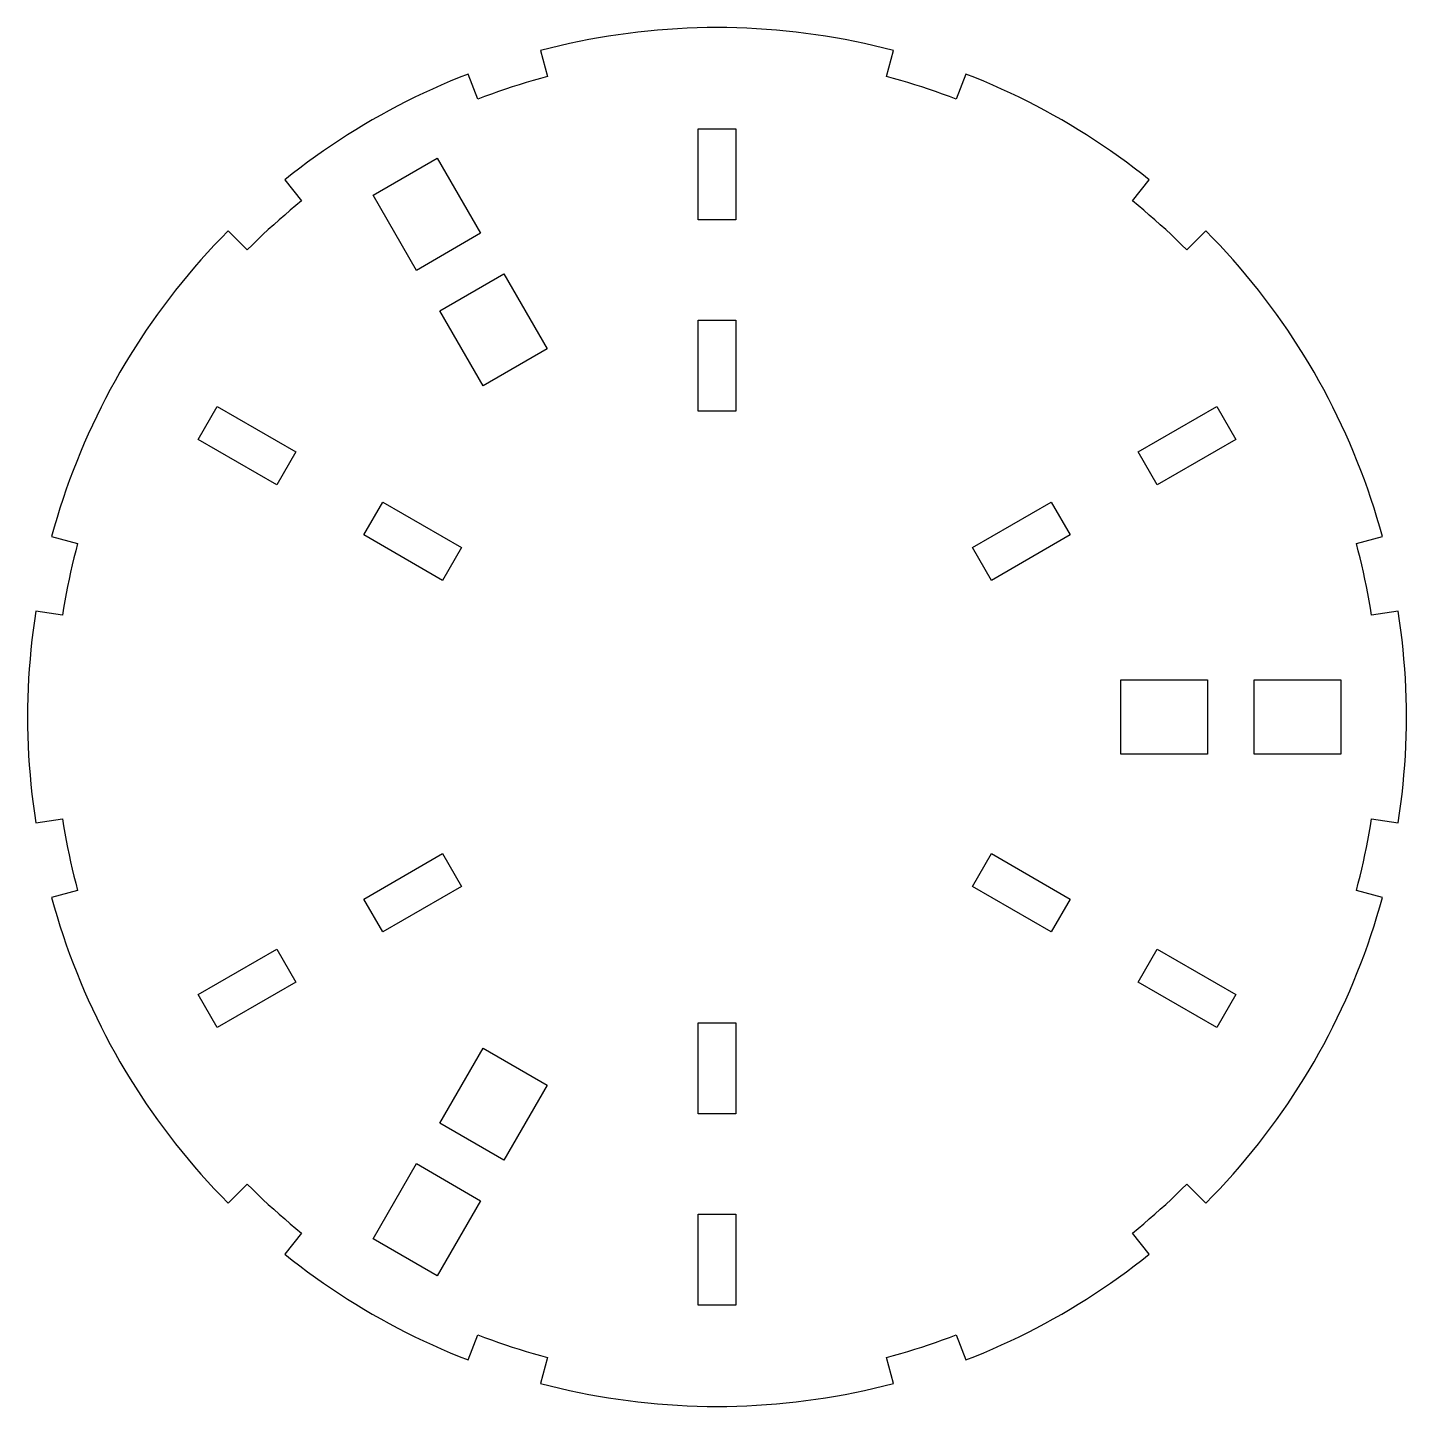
# Model space of a CAD drawing. Header units: millimetres. Extents: x 10 to 240, y 10 to 240.
import ezdxf

# ---------------------------------------------------------------- set-up
doc = ezdxf.new("R2010")
doc.units = ezdxf.units.MM
doc.layers.add('CUT_INNER', color=7, linetype='Continuous')
doc.layers.add('CUT_OUTER', color=7, linetype='Continuous')

msp = doc.modelspace()

# ---------------------------------------------------------------- linework, layer by layer
at = {"layer": 'CUT_INNER'}
for points in [[(128.16, 223.09548), (128.16, 207.93677), (121.84, 207.93677), (121.84, 223.09548)], [(78.32655, 218.20078), (85.55494, 205.68085), (74.85087, 199.50085), (67.62248, 212.02078)], [(89.45559, 198.92473), (96.68397, 186.4048), (85.9799, 180.2248), (78.75151, 192.74473)], [(128.16, 191.19226), (128.16, 176.03355), (121.84, 176.03355), (121.84, 191.19226)], [(41.62682, 176.78438), (54.75465, 169.20503), (51.59465, 163.73175), (38.46682, 171.3111)], [(211.53318, 171.3111), (198.40535, 163.73175), (195.24535, 169.20503), (208.37318, 176.78438)], [(69.25582, 160.83277), (82.38365, 153.25341), (79.22365, 147.78013), (66.09582, 155.35949)], [(183.90418, 155.35949), (170.77635, 147.78013), (167.61635, 153.25341), (180.74418, 160.83277)], [(206.7929, 118.82), (192.33613, 118.82), (192.33613, 131.18), (206.7929, 131.18)], [(229.05097, 118.82), (214.59419, 118.82), (214.59419, 131.18), (229.05097, 131.18)], [(66.09582, 94.64051), (79.22365, 102.21987), (82.38365, 96.74659), (69.25582, 89.16723)], [(180.74418, 89.16723), (167.61635, 96.74659), (170.77635, 102.21987), (183.90418, 94.64051)], [(38.46682, 78.6889), (51.59465, 86.26825), (54.75465, 80.79497), (41.62682, 73.21562)], [(208.37318, 73.21562), (195.24535, 80.79497), (198.40535, 86.26825), (211.53318, 78.6889)], [(121.84, 58.80774), (121.84, 73.96645), (128.16, 73.96645), (128.16, 58.80774)], [(78.75151, 57.25527), (85.9799, 69.7752), (96.68397, 63.5952), (89.45559, 51.07527)], [(67.62248, 37.97922), (74.85087, 50.49915), (85.55494, 44.31915), (78.32655, 31.79922)], [(121.84, 26.90452), (121.84, 42.06323), (128.16, 42.06323), (128.16, 26.90452)]]:
    msp.add_lwpolyline(points, close=True, dxfattribs=at)
at = {"layer": 'CUT_OUTER'}
msp.add_lwpolyline([(234.19008, 141.96399), (233.99575, 143.17078), (233.78808, 144.37535), (233.5671, 145.57755), (233.33283, 146.77723), (233.08531, 147.97424), (232.82456, 149.16845), (232.55062, 150.35969), (232.26352, 151.54784), (231.96329, 152.73273), (231.64998, 153.91423), (235.99319, 155.09173), (235.54899, 156.68471), (235.08193, 158.27113), (234.59211, 159.85067), (234.07962, 161.42301), (233.54458, 162.98781), (232.98709, 164.54476), (232.40727, 166.09353), (231.80524, 167.6338), (231.18112, 169.16525), (230.53504, 170.68757), (229.86714, 172.20045), (229.17756, 173.70356), (228.46643, 175.1966), (227.7339, 176.67926), (226.98013, 178.15123), (226.20527, 179.61222), (225.40948, 181.06191), (224.59292, 182.5), (223.75577, 183.9262), (222.8982, 185.34022), (222.02038, 186.74176), (221.1225, 188.13054), (220.20474, 189.50625), (219.2673, 190.86863), (218.31036, 192.21739), (217.33412, 193.55224), (216.33879, 194.87292), (215.32457, 196.17915), (214.29167, 197.47066), (213.24031, 198.74719), (212.1707, 200.00846), (211.08306, 201.25422), (209.97762, 202.48422), (208.85461, 203.69818), (207.71426, 204.89588), (206.5568, 206.07705), (203.36545, 202.90447), (202.49889, 203.76656), (201.62286, 204.61901), (200.73745, 205.46172), (199.84277, 206.29459), (198.93893, 207.1175), (198.02605, 207.93037), (197.10423, 208.73309), (196.17358, 209.52556), (195.23423, 210.3077), (194.28628, 211.07939), (197.1079, 214.58488), (195.84561, 215.58642), (194.56942, 216.57017), (193.27957, 217.53594), (191.97632, 218.48354), (190.65991, 219.41279), (189.33062, 220.32351), (187.98869, 221.21551), (186.6344, 222.08862), (185.26801, 222.94267), (183.88979, 223.77749), (182.5, 224.59292), (181.09893, 225.3888), (179.68684, 226.16496), (178.26401, 226.92127), (176.83073, 227.65756), (175.38727, 228.3737), (173.93392, 229.06955), (172.47096, 229.74496), (170.99869, 230.39981), (169.51738, 231.03397), (168.02733, 231.64731), (166.52884, 232.23971), (164.90379, 228.04338), (163.76152, 228.47848), (162.61449, 228.90091), (161.46287, 229.31064), (160.30678, 229.7076), (159.14638, 230.09175), (157.98179, 230.46303), (156.81317, 230.82142), (155.64066, 231.16685), (154.4644, 231.49929), (153.28453, 231.8187), (154.43639, 236.16879), (152.83473, 236.58059), (151.22732, 236.96932), (149.61449, 237.33489), (147.99656, 237.67723), (146.37388, 237.99627), (144.74678, 238.29194), (143.1156, 238.56419), (141.48067, 238.81295), (139.84233, 239.03817), (138.20092, 239.23982), (136.55679, 239.41783), (134.91026, 239.57219), (133.26168, 239.70285), (131.6114, 239.8098), (129.95974, 239.893), (128.30707, 239.95244), (126.6537, 239.98811), (125, 240), (123.3463, 239.98811), (121.69293, 239.95244), (120.04026, 239.893), (118.3886, 239.8098), (116.73832, 239.70285), (115.08974, 239.57219), (113.44321, 239.41783), (111.79908, 239.23982), (110.15767, 239.03817), (108.51933, 238.81295), (106.8844, 238.56419), (105.25322, 238.29194), (103.62612, 237.99627), (102.00344, 237.67723), (100.38551, 237.33489), (98.77268, 236.96932), (97.16527, 236.58059), (95.56361, 236.16879), (96.71547, 231.8187), (95.5356, 231.49929), (94.35934, 231.16685), (93.18683, 230.82142), (92.01821, 230.46303), (90.85362, 230.09175), (89.69322, 229.7076), (88.53713, 229.31064), (87.38551, 228.90091), (86.23848, 228.47848), (85.09621, 228.04338), (83.47116, 232.23971), (81.97267, 231.64731), (80.48262, 231.03397), (79.00131, 230.39981), (77.52904, 229.74496), (76.06608, 229.06955), (74.61273, 228.3737), (73.16927, 227.65756), (71.73599, 226.92127), (70.31316, 226.16496), (68.90107, 225.3888), (67.5, 224.59292), (66.11021, 223.77749), (64.73199, 222.94267), (63.3656, 222.08862), (62.01131, 221.21551), (60.66938, 220.32351), (59.34009, 219.41279), (58.02368, 218.48354), (56.72043, 217.53594), (55.43058, 216.57017), (54.15439, 215.58642), (52.8921, 214.58488), (55.71372, 211.07939), (54.76577, 210.3077), (53.82642, 209.52556), (52.89577, 208.73309), (51.97395, 207.93037), (51.06107, 207.1175), (50.15723, 206.29459), (49.26255, 205.46172), (48.37714, 204.61901), (47.50111, 203.76656), (46.63455, 202.90447), (43.4432, 206.07705), (42.28574, 204.89588), (41.14539, 203.69818), (40.02238, 202.48422), (38.91694, 201.25422), (37.8293, 200.00846), (36.75969, 198.74719), (35.70833, 197.47066), (34.67543, 196.17915), (33.66121, 194.87292), (32.66588, 193.55224), (31.68964, 192.21739), (30.7327, 190.86863), (29.79526, 189.50625), (28.8775, 188.13054), (27.97962, 186.74176), (27.1018, 185.34022), (26.24423, 183.9262), (25.40708, 182.5), (24.59052, 181.06191), (23.79473, 179.61222), (23.01987, 178.15123), (22.2661, 176.67926), (21.53357, 175.1966), (20.82244, 173.70356), (20.13286, 172.20045), (19.46496, 170.68757), (18.81888, 169.16525), (18.19476, 167.6338), (17.59273, 166.09353), (17.01291, 164.54476), (16.45542, 162.98781), (15.92038, 161.42301), (15.40789, 159.85067), (14.91807, 158.27113), (14.45101, 156.68471), (14.00681, 155.09173), (18.35002, 153.91423), (18.03671, 152.73273), (17.73648, 151.54784), (17.44938, 150.35969), (17.17544, 149.16845), (16.91469, 147.97424), (16.66717, 146.77723), (16.4329, 145.57755), (16.21192, 144.37535), (16.00425, 143.17078), (15.80992, 141.96399), (11.36327, 142.65483), (11.12705, 141.06089), (10.9132, 139.4638), (10.72174, 137.86388), (10.55272, 136.26142), (10.40616, 134.65676), (10.28211, 133.05019), (10.18058, 131.44205), (10.10159, 129.83265), (10.04515, 128.22229), (10.01129, 126.6113), (10, 125), (10.01129, 123.3887), (10.04515, 121.77771), (10.10159, 120.16735), (10.18058, 118.55795), (10.28211, 116.94981), (10.40616, 115.34324), (10.55272, 113.73858), (10.72174, 112.13612), (10.9132, 110.5362), (11.12705, 108.93911), (11.36327, 107.34517), (15.80992, 108.03601), (16.00425, 106.82922), (16.21192, 105.62465), (16.4329, 104.42245), (16.66717, 103.22277), (16.91469, 102.02576), (17.17544, 100.83155), (17.44938, 99.64031), (17.73648, 98.45216), (18.03671, 97.26727), (18.35002, 96.08577), (14.00681, 94.90827), (14.45101, 93.31529), (14.91807, 91.72887), (15.40789, 90.14933), (15.92038, 88.57699), (16.45542, 87.01219), (17.01291, 85.45524), (17.59273, 83.90647), (18.19476, 82.3662), (18.81888, 80.83475), (19.46496, 79.31243), (20.13286, 77.79955), (20.82244, 76.29644), (21.53357, 74.8034), (22.2661, 73.32074), (23.01987, 71.84877), (23.79473, 70.38778), (24.59052, 68.93809), (25.40708, 67.5), (26.24423, 66.0738), (27.1018, 64.65978), (27.97962, 63.25824), (28.8775, 61.86946), (29.79526, 60.49375), (30.7327, 59.13137), (31.68964, 57.78261), (32.66588, 56.44776), (33.66121, 55.12708), (34.67543, 53.82085), (35.70833, 52.52934), (36.75969, 51.25281), (37.8293, 49.99154), (38.91694, 48.74578), (40.02238, 47.51578), (41.14539, 46.30182), (42.28574, 45.10412), (43.4432, 43.92295), (46.63455, 47.09553), (47.50111, 46.23344), (48.37714, 45.38099), (49.26255, 44.53828), (50.15723, 43.70541), (51.06107, 42.8825), (51.97395, 42.06963), (52.89577, 41.26691), (53.82642, 40.47444), (54.76577, 39.6923), (55.71372, 38.92061), (52.8921, 35.41512), (54.15439, 34.41358), (55.43058, 33.42983), (56.72043, 32.46406), (58.02368, 31.51646), (59.34009, 30.58721), (60.66938, 29.67649), (62.01131, 28.78449), (63.3656, 27.91138), (64.73199, 27.05733), (66.11021, 26.22251), (67.5, 25.40708), (68.90107, 24.6112), (70.31316, 23.83504), (71.73599, 23.07873), (73.16927, 22.34244), (74.61273, 21.6263), (76.06608, 20.93045), (77.52904, 20.25504), (79.00131, 19.60019), (80.48262, 18.96603), (81.97267, 18.35269), (83.47116, 17.76029), (85.09621, 21.95662), (86.23848, 21.52152), (87.38551, 21.09909), (88.53713, 20.68936), (89.69322, 20.2924), (90.85362, 19.90825), (92.01821, 19.53697), (93.18683, 19.17858), (94.35934, 18.83315), (95.5356, 18.50071), (96.71547, 18.1813), (95.56361, 13.83121), (97.16527, 13.41941), (98.77268, 13.03068), (100.38551, 12.66511), (102.00344, 12.32277), (103.62612, 12.00373), (105.25322, 11.70806), (106.8844, 11.43581), (108.51933, 11.18705), (110.15767, 10.96183), (111.79908, 10.76018), (113.44321, 10.58217), (115.08974, 10.42781), (116.73832, 10.29715), (118.3886, 10.1902), (120.04026, 10.107), (121.69293, 10.04756), (123.3463, 10.01189), (125, 10), (126.6537, 10.01189), (128.30707, 10.04756), (129.95974, 10.107), (131.6114, 10.1902), (133.26168, 10.29715), (134.91026, 10.42781), (136.55679, 10.58217), (138.20092, 10.76018), (139.84233, 10.96183), (141.48067, 11.18705), (143.1156, 11.43581), (144.74678, 11.70806), (146.37388, 12.00373), (147.99656, 12.32277), (149.61449, 12.66511), (151.22732, 13.03068), (152.83473, 13.41941), (154.43639, 13.83121), (153.28453, 18.1813), (154.4644, 18.50071), (155.64066, 18.83315), (156.81317, 19.17858), (157.98179, 19.53697), (159.14638, 19.90825), (160.30678, 20.2924), (161.46287, 20.68936), (162.61449, 21.09909), (163.76152, 21.52152), (164.90379, 21.95662), (166.52884, 17.76029), (168.02733, 18.35269), (169.51738, 18.96603), (170.99869, 19.60019), (172.47096, 20.25504), (173.93392, 20.93045), (175.38727, 21.6263), (176.83073, 22.34244), (178.26401, 23.07873), (179.68684, 23.83504), (181.09893, 24.6112), (182.5, 25.40708), (183.88979, 26.22251), (185.26801, 27.05733), (186.6344, 27.91138), (187.98869, 28.78449), (189.33062, 29.67649), (190.65991, 30.58721), (191.97632, 31.51646), (193.27957, 32.46406), (194.56942, 33.42983), (195.84561, 34.41358), (197.1079, 35.41512), (194.28628, 38.92061), (195.23423, 39.6923), (196.17358, 40.47444), (197.10423, 41.26691), (198.02605, 42.06963), (198.93893, 42.8825), (199.84277, 43.70541), (200.73745, 44.53828), (201.62286, 45.38099), (202.49889, 46.23344), (203.36545, 47.09553), (206.5568, 43.92295), (207.71426, 45.10412), (208.85461, 46.30182), (209.97762, 47.51578), (211.08306, 48.74578), (212.1707, 49.99154), (213.24031, 51.25281), (214.29167, 52.52934), (215.32457, 53.82085), (216.33879, 55.12708), (217.33412, 56.44776), (218.31036, 57.78261), (219.2673, 59.13137), (220.20474, 60.49375), (221.1225, 61.86946), (222.02038, 63.25824), (222.8982, 64.65978), (223.75577, 66.0738), (224.59292, 67.5), (225.40948, 68.93809), (226.20527, 70.38778), (226.98013, 71.84877), (227.7339, 73.32074), (228.46643, 74.8034), (229.17756, 76.29644), (229.86714, 77.79955), (230.53504, 79.31243), (231.18112, 80.83475), (231.80524, 82.3662), (232.40727, 83.90647), (232.98709, 85.45524), (233.54458, 87.01219), (234.07962, 88.57699), (234.59211, 90.14933), (235.08193, 91.72887), (235.54899, 93.31529), (235.99319, 94.90827), (231.64998, 96.08577), (231.96329, 97.26727), (232.26352, 98.45216), (232.55062, 99.64031), (232.82456, 100.83155), (233.08531, 102.02576), (233.33283, 103.22277), (233.5671, 104.42245), (233.78808, 105.62465), (233.99575, 106.82922), (234.19008, 108.03601), (238.63673, 107.34517), (238.87295, 108.93911), (239.0868, 110.5362), (239.27826, 112.13612), (239.44728, 113.73858), (239.59384, 115.34324), (239.71789, 116.94981), (239.81942, 118.55795), (239.89841, 120.16735), (239.95485, 121.77771), (239.98871, 123.3887), (240, 125), (239.98871, 126.6113), (239.95485, 128.22229), (239.89841, 129.83265), (239.81942, 131.44205), (239.71789, 133.05019), (239.59384, 134.65676), (239.44728, 136.26142), (239.27826, 137.86388), (239.0868, 139.4638), (238.87295, 141.06089), (238.63673, 142.65483)], close=True, dxfattribs=at)

doc.saveas('drawing.dxf')
